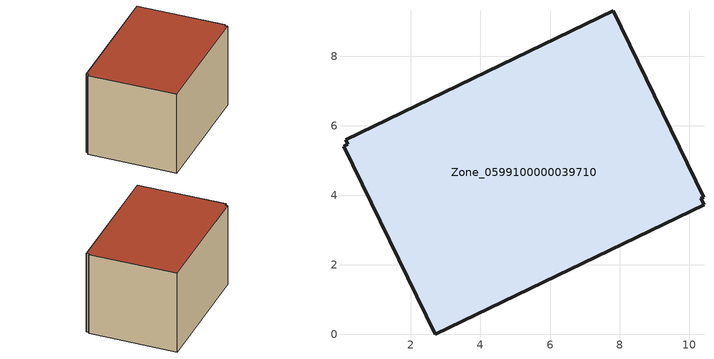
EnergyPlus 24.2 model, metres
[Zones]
Zone_0599100000039710
 floor ground (C_G): 0.19,5.47 0.13,5.6 7.81,9.31 10.41,3.95 10.33,3.91 10.42,3.73 2.7,0 0.06,5.41 z0
 wall outside (C_F): 10.41,3.95 7.81,9.31 0.13,5.6 0.19,5.47 0.06,5.41 2.7,0 10.42,3.73 10.33,3.91 10.41,3.95 z0:5.84
 roof outside (C_R): 10.33,3.91 10.41,3.95 7.81,9.31 0.13,5.6 0.19,5.47 0.06,5.41 2.7,0 10.42,3.73 z5.84
[BUILDING]
Pand.0599100000039710: North Axis=0; Terrain=City; Loads Convergence Tolerance Value=0.04; Temperature Convergence Tolerance Value=0.4; Solar Distribution=FullExterior; Maximum Number of Warmup Days=25; Minimum Number of Warmup Days=1
[Site:Location]
Rotterdam.The.Hague.AP_ZH_NLD Design_Conditions: Latitude=51.96; Longitude=4.45; Time Zone=1; Elevation=-4.5
[SITE:GROUNDTEMPERATURE:BUILDINGSURFACE]
18, 18, 18, 18, 18, 18, 18, 18, 18, 18, 18, 18
[MATERIAL] Thermal Absorptance=0.9; Solar Absorptance=0.7; Visible Absorptance=0.7
Name | Roughness | Thickness | Conductivity | Density | Specific Heat
G.TI.1946-1964 | MediumSmooth | 0.15 | 1 | 540 | 1210
F.TI.1946-1964 | Rough | 0.3 | 0.857143 | 1920 | 840
R.TI.1946-1964 | MediumRough | 0.2 | 0.277778 | 1500 | 1000
[CONSTRUCTION]
C_G: G.TI.1946-1964
C_F: F.TI.1946-1964
C_R: R.TI.1946-1964
[ZONE]
Zone_0599100000039710: Type=1; Multiplier=1; Ceiling Height=Autocalculate; Volume=Autocalculate; Floor Area=autocalculate; Part of Total Floor Area=Yes
[ZONEINFILTRATION:DESIGNFLOWRATE]
Infil_Zone_0599100000039710: Zone or ZoneList or Space or SpaceList=Zone_0599100000039710; Schedule=AlwaysOn; Design Flow Rate Calculation Method=Flow/Area; Flow Rate per Floor Area=0.003; Constant Term Coefficient=1; Temperature Term Coefficient=0; Velocity Term Coefficient=0; Velocity Squared Term Coefficient=0
[HVACTEMPLATE:ZONE:IDEALLOADSAIRSYSTEM]
Zone_0599100000039710: Maximum Heating Supply Air Temperature=50; Minimum Cooling Supply Air Temperature=13; Maximum Heating Supply Air Humidity Ratio=0.0156; Minimum Cooling Supply Air Humidity Ratio=0.0077; Heating Limit=NoLimit; Cooling Limit=NoLimit; Dehumidification Control Type=ConstantSensibleHeatRatio; Cooling Sensible Heat Ratio=0.7; Dehumidification Setpoint=60; Humidification Control Type=None; Humidification Setpoint=30; Outdoor Air Method=None; Outdoor Air Flow Rate per Person=0.00944; Outdoor Air Flow Rate per Zone Floor Area=0; Outdoor Air Flow Rate per Zone=0; Demand Controlled Ventilation Type=None; Outdoor Air Economizer Type=NoEconomizer; Heat Recovery Type=None; Sensible Heat Recovery Effectiveness=0.7; Latent Heat Recovery Effectiveness=0.65
[ZONECONTROL:THERMOSTAT]
ThermostatControl_Zone_0599100000039710: Zone or ZoneList=Zone_0599100000039710; Control Type Schedule=DualSetpointControlType; Control 1=Thermostat_Zone_0599100000039710; Temperature Difference Between Cutout And Setpoint=0
[THERMOSTATSETPOINT:DUALSETPOINT]
Thermostat_Zone_0599100000039710: Heating Setpoint Temperature Schedule=HeatingSetpoint_Zone_0599100000039710; Cooling Setpoint Temperature Schedule=CoolingSetpoint_Zone_0599100000039710
[SCHEDULE:COMPACT]
HeatingSetpoint_Zone_0599100000039710: Through: 12/31, For: AllDays, Until: 24:00, 21
CoolingSetpoint_Zone_0599100000039710: Through: 12/31, For: AllDays, Until: 24:00, 24
DualSetpointControlType: Through: 12/31, For: AllDays, Until: 24:00, 4
AlwaysOn: Through: 12/31, For: AllDays, Until: 24:00, 1
